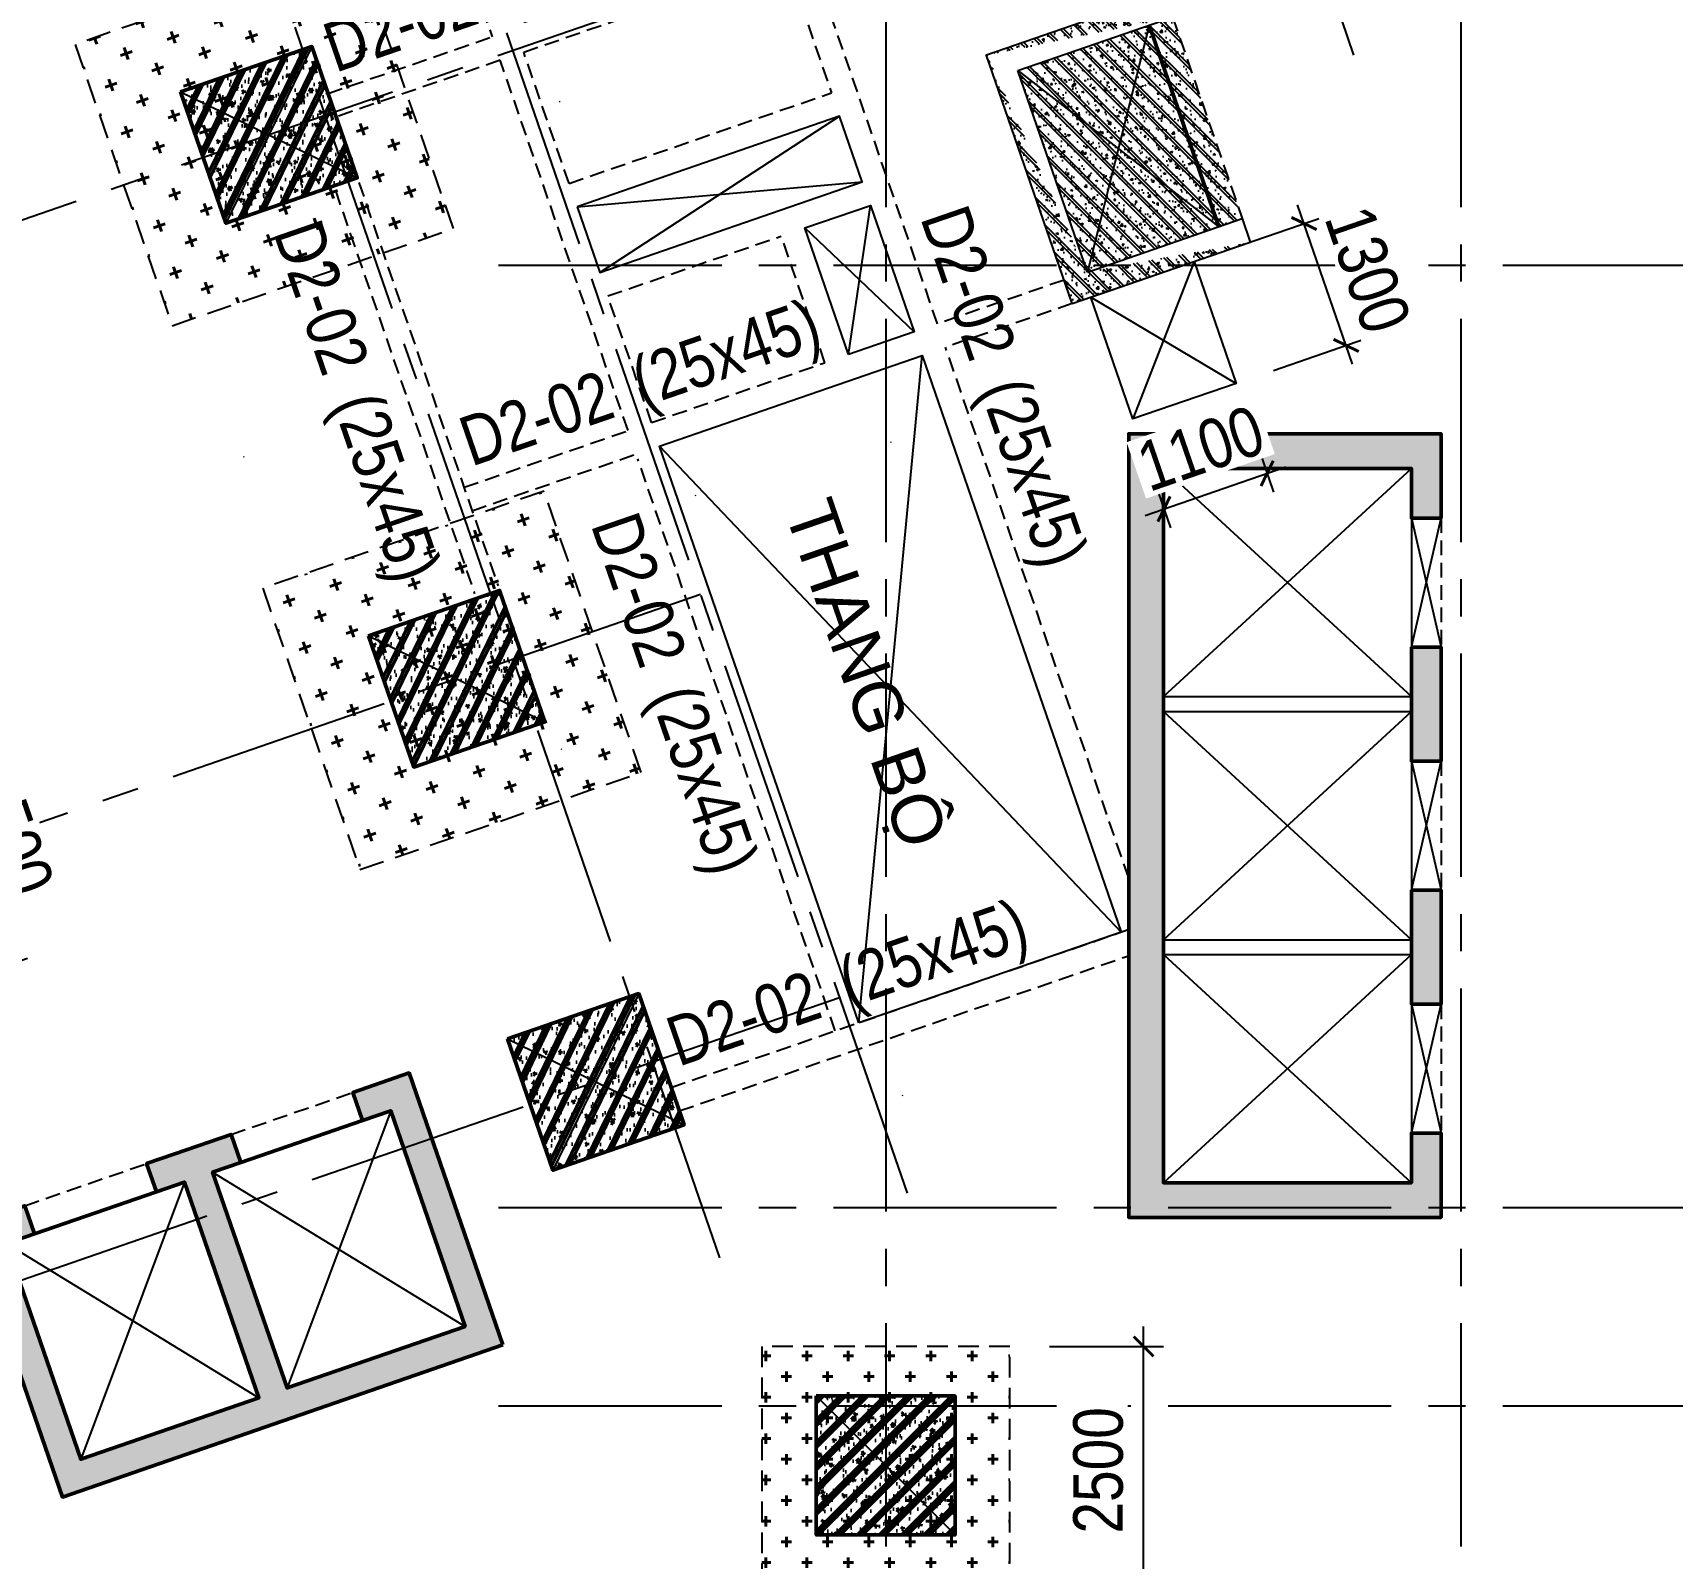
# Model space of a CAD drawing. Header units: millimetres. Extents: x -80883 to 1826631, y -376836 to 309394.
# Drawn here: x 1120319 to 1136849, y -328861 to -313484 of the extents above; entities that cross this region are included whole.
import ezdxf
from ezdxf.enums import TextEntityAlignment as Align

# ---------------------------------------------------------------- set-up
doc = ezdxf.new("R2010")
doc.units = ezdxf.units.MM
doc.header["$LTSCALE"] = 100
doc.header["$PDMODE"] = 32
doc.header["$PDSIZE"] = 2.5
for name, pattern in [('CENTER2', [1.125, 0.75, -0.125, 0.125, -0.125]), ('DASHED', [4.5, 3, -1.5]), ('HIDDEN', [0.375, 0.25, -0.125])]:
    doc.linetypes.add(name, pattern=pattern)
for name, color, linetype, lineweight in [('0-Hatch', 250, 'Continuous', 40), ('ccu12-Tencaukien', 9, 'Continuous', 15), ('KT-Net cot vach', 6, 'Continuous', 50), ('ST_MBDV Cot vach 220805$0$Xref_ST_MBDV Cot vach 30.7.2022$0$KT-Net cot vach', 6, 'Continuous', 50)]:
    doc.layers.add(name, color=color, linetype=linetype, lineweight=lineweight)
for name, color, linetype in [('0-khuat', 3, 'HIDDEN'), ('ccu11-Khuat', 9, 'DASHED'), ('ccu11-Thay', 7, 'Continuous'), ('ccu12-Manh', 8, 'Continuous'), ('ccu12-Text', 31, 'Continuous'), ('ccu12-Truc', 13, 'CENTER2'), ('KC2-DIM', 251, 'Continuous'), ('KT-Hatch', 251, 'Continuous'), ('xref.asix of  podium$0$xref.asix of  podium$0$Xref_ST_MBDV Cot vach 30.7.2022$0$KT-Net cot vach', 6, 'Continuous'), ('Xref_ST_MBDV Cot vach 30.7.2022$0$KT-Net cot vach', 6, 'Continuous')]:
    doc.layers.add(name, color=color, linetype=linetype)
doc.styles.add('Arial', font='arial.ttf', dxfattribs={"width": 0.7})
doc.styles.add('Arial Narrow', font='ARIALN.TTF')
doc.dimstyles.new('ccu12-200', dxfattribs={"dimscale": 200, "dimtxt": 2.5, "dimasz": 1, "dimexe": 1, "dimexo": 2, "dimgap": 1, "dimtad": 1, "dimdec": 0, "dimrnd": 5, "dimdsep": 46, "dimtxsty": 'Arial Narrow', "dimblk": 'ARCHTICK', "dimcen": -1, "dimdle": 1, "dimclrd": 256, "dimclre": 256, "dimclrt": 3, "dimadec": 0, "dimazin": 2, "dimtfac": 0.1, "dimtdec": 0, "dimtmove": 0, "dimatfit": 1, "dimldrblk": 'ARCHTICK', "dimfxl": 1, "dimtvp": 0.8333333333333334, "dimtolj": 1, "dimtzin": 12, "dimarcsym": 0})

# ---------------------------------------------------------------- blocks, each defined once
blk = doc.blocks.new('Grid-ST-flat-3')
at = {"layer": 'ccu12-Truc', "ltscale": 30}
for p, q in [((361622.2284453712, -32650.9097540056), (374729.8888652188, -70616.82275023795)), ((354060.2251921427, -35261.67722702224), (370215.9049475128, -82056.07930523856)), ((352169.7243788355, -35914.36909527634), (368325.4041342058, -82708.77117349271)), ((377787.2916931124, -66547.80383867014), (314639.543147344, -88349.44587364572)), ((369999.3874795342, -69862.92378625314), (369999.3874795342, -104409.5824195731)), ((375799.3874795342, -69862.92378625314), (375799.3874795342, -104409.5824195731)), ((366096.2468389632, -72696.27186137123), (425824.0468604062, -72696.27186137007)), ((368131.1051668772, -76017.52440288517), (316532.349566273, -93831.89823189395)), ((369534.392683656, -80082.1011514843), (317935.6370837545, -97896.47498025041)), ((366096.2468389795, -82196.27186137065), (425824.0468603974, -82196.27186136972)), ((366096.2468389806, -84196.27186137141), (425824.046860399, -84196.27186136867))]:
    blk.add_line(p, q, dxfattribs=at)
blk = doc.blocks.new('LOI-B2-T1-PN')
at = {"layer": 'KT-Hatch'}
h = blk.add_hatch(dxfattribs=at)
h.set_pattern_fill('BTCT', color=256, scale=30)
h.set_pattern_definition([(49.99999999999999, (106559.8543703833, -42147.03074568097), (215.178054780226, -18.82564049477853), [22.5, -247.5]), (355, (106559.8543703833, -42147.03074568097), (-41.6254000839, 225.6576401100035), [18, -198]), (100.4514, (106577.7858743833, -42148.59954768099), (173.5528145142065, 206.8318626182861), [19.122057, -210.3426336]), (46.18420000000001, (106559.8543703833, -42087.03074568097), (320.1723145876933, -49.65570429870542), [33.75, -371.25]), (96.6356, (106586.5353938832, -42091.16873778094), (280.398811664611, 292.2353612701325), [28.6830864, -315.5139]), (351.1842, (106559.8543703833, -42087.03074568097), (280.3985835400882, 292.2355802775974), [27, -297]), (21, (106589.8543703833, -42102.03074568097), (179.0721156355385, -120.7856671996016), [22.5, -247.5]), (326.0000000000001, (106589.8543703833, -42102.03074568097), (72.99459957647451, 217.5450135140559), [18, -198]), (71.4514, (106604.7770402834, -42112.09622748097), (252.066788574447, 96.75914901298572), [19.122057, -210.3426336]), (37.50000000000001, (106559.8543703833, -42147.03074568097), (3.647956595187201, 99.86815614939344), [0, -195.6, 0, -201, 0, -198.75]), (7.499999999999999, (106559.8543703833, -42147.03074568097), (78.92086123264458, 118.3235135647081), [0, -114.6, 0, -191.1, 0, -75.75]), (327.5, (106492.9543703834, -42147.03074568097), (160.1467308517227, -6.766461520313927), [0, -75, 0, -234, 0, -310.5]), (317.5, (106462.9543703834, -42147.03074568097), (174.9558508027159, 30.03149469969532), [0, -97.5, 0, -155.4, 0, -220.5]), (45, (106559.8543703833, -42147.03074568097), (-79.5495128834866, 79.5495128834866), []), (45, (106612.8873788833, -42147.03074568097), (-79.5495128834866, 79.5495128834866), [])])
h.paths.add_polyline_path([(69636.8044904063, -22526.61616688792), (69936.80449040676, -22526.61616688792), (69936.80449040676, -21376.61616688804), (69636.8044904063, -21376.61616688804)], flags=17)
h.paths.add_polyline_path([(69936.80449040583, -18926.61616688804), (69636.80449040537, -18926.61616688804), (69636.80449040537, -20076.61616688792), (69936.80449040583, -20076.61616688792)], flags=17)
h.paths.add_polyline_path([(69636.8044904049, -17626.6161668881), (69936.8044904049, -17626.61616688792), (69936.8044904049, -17126.61616688786), (72436.80449040863, -17126.61616688699), (72436.80449041096, -24326.61616688705), (69936.80449040723, -24326.61616688786), (69936.80449040723, -23826.61616688798), (69636.80449040723, -23826.61616688804), (69636.8044904077, -24676.61616688804), (72786.80449041142, -24676.61616688699), (72786.8044904077, -13976.61616688693), (69636.80449040397, -13976.61616688804), (69636.80449040397, -14901.61616688716), (69936.80449040397, -14901.61616688705), (69936.80449040397, -14326.6161668881), (72436.8044904077, -14326.61616688705), (72436.80449040863, -16776.61616688705), (69936.8044904049, -16776.61616688792), (69936.80449040444, -16201.61616688705), (69636.80449040397, -16201.61616688722)])
h.paths.add_polyline_path([(66336.80449040723, -24326.6161668892), (63836.80449040723, -24326.61616689002), (63836.8044904049, -17126.61616689002), (66336.8044904049, -17126.6161668892), (66336.8044904049, -17626.6161668881), (66636.8044904049, -17626.61616688798), (66636.8044904049, -16776.61616688909), (63486.8044904049, -16776.61616689019), (63486.80449040723, -24676.61616689013), (66636.8044904077, -24676.61616688909), (66636.80449040723, -23826.61616688792), (66336.80449040723, -23826.61616688804)])
h.paths.add_polyline_path([(66336.8044904063, -22526.61616688786), (66636.80449040676, -22526.61616688786), (66636.80449040676, -21376.61616688798), (66336.8044904063, -21376.61616688798)], flags=17)
h.paths.add_polyline_path([(66336.8044904049, -20076.61616688792), (66636.80449040583, -20076.61616688792), (66636.80449040583, -18926.61616688792), (66336.8044904049, -18926.61616688792)], flags=17)
at = {"ltscale": 0.5}
for points in [[(63836.80449040537, -19426.61616689002), (66336.8044904049, -19426.61616688914)], [(63836.8044904049, -19576.61616688996), (66336.8044904042, -19576.61616688914)], [(63836.8044904063, -21876.61616688996), (66336.8044904056, -21876.61616688914)], [(63836.80449040583, -22026.61616688996), (66336.8044904049, -22026.61616688914)]]:
    blk.add_lwpolyline(points, dxfattribs=at)
at = {"layer": 'ccu11-Khuat', "color": 6, "ltscale": 0.5}
for points in [[(66636.8044904049, -17626.61616688798), (66636.8044904049, -18926.61616688792)], [(66636.8044904049, -20076.6161668878), (66636.8044904049, -21376.61616688775)], [(66636.8044904063, -22526.61616688775), (66636.8044904063, -23826.61616688769)]]:
    blk.add_lwpolyline(points, dxfattribs=at)
at = {"layer": 'ccu11-Thay', "color": 6, "ltscale": 0.5}
for points in [[(66336.8044904049, -17626.6161668881), (66336.8044904049, -18926.61616688792)], [(66336.8044904049, -20076.61616688792), (66336.8044904049, -21376.61616688775)], [(66336.8044904063, -22526.61616688786), (66336.8044904063, -23826.61616688769)]]:
    blk.add_lwpolyline(points, dxfattribs=at)
at = {"layer": 'KC2-DIM', "color": 252, "ltscale": 0.5}
for points in [[(63836.80449040118, -17126.61616689007), (66336.80449040537, -19426.61616688926)], [(63836.8044904063, -19426.61616689007), (66336.8044904049, -17126.6161668892)], [(63836.80449040118, -19576.61616689002), (66336.80449040537, -21876.6161668892)], [(63836.8044904063, -21876.61616689002), (66336.8044904049, -19576.61616688914)], [(63836.80449040118, -22026.61616689002), (66336.80449040537, -24326.6161668892)], [(63836.8044904063, -24326.61616689002), (66336.8044904049, -22026.61616688914)]]:
    blk.add_lwpolyline(points, dxfattribs=at)
at = {"layer": 'KC2-DIM', "ltscale": 0.5}
for points in [[(66336.8044904049, -17626.6161668881), (66636.8044904049, -18926.61616688792)], [(66336.8044904049, -18926.61616688792), (66636.8044904049, -17626.61616688798)], [(66336.8044904049, -20076.61616688792), (66636.8044904049, -21376.61616688775)], [(66336.8044904049, -21376.61616688775), (66636.8044904049, -20076.6161668878)], [(66336.8044904063, -22526.61616688786), (66636.8044904063, -23826.61616688769)], [(66336.8044904063, -23826.61616688769), (66636.8044904063, -22526.61616688775)]]:
    blk.add_lwpolyline(points, dxfattribs=at)
at = {"layer": 'ST_MBDV Cot vach 220805$0$Xref_ST_MBDV Cot vach 30.7.2022$0$KT-Net cot vach'}
blk.add_lwpolyline([(66636.8044904049, -17626.61616688798), (66636.8044904049, -16776.61616688909), (63486.8044904049, -16776.61616689019), (63486.80449040723, -24676.61616689013), (66636.8044904077, -24676.61616688909), (66636.80449040723, -23826.61616688792), (66336.80449040723, -23826.61616688804), (66336.80449040723, -24326.6161668892), (63836.80449040723, -24326.61616689002), (63836.8044904049, -17126.61616689002), (66336.8044904049, -17126.6161668892), (66336.8044904049, -17626.6161668881)], close=True, dxfattribs=at)
at = {"layer": 'ST_MBDV Cot vach 220805$0$Xref_ST_MBDV Cot vach 30.7.2022$0$KT-Net cot vach', "color": 6}
for points in [[(66336.8044904049, -18926.61616688792), (66636.80449040583, -18926.61616688792), (66636.80449040583, -20076.61616688792), (66336.8044904049, -20076.61616688792)], [(66336.8044904063, -21376.61616688798), (66636.80449040676, -21376.61616688798), (66636.80449040676, -22526.61616688786), (66336.8044904063, -22526.61616688786)]]:
    blk.add_lwpolyline(points, close=True, dxfattribs=at)
blk = doc.blocks.new('LOI-KD-PN')
at = {"layer": 'KT-Hatch'}
h = blk.add_hatch(dxfattribs=at)
h.set_pattern_fill('BTCT', color=256, scale=40, angle=-70.9528620460035)
h.set_pattern_definition([(339.0471379539965, (-24757.93628041632, -32875.87870174611), (69.90338528047701, -279.3877533547662), [29.99999999999986, -329.9999999999978]), (284.0471379539965, (-24757.93628041632, -32875.87870174611), (266.2915946709811, 150.6518396180941), [23.99999999999998, -263.9999999999996]), (29.49853795399646, (-24752.11099682283, -32899.16101321549), (336.1948768307957, -128.7361747717526), [25.49607599999999, -280.4568447999998]), (335.2313379539966, (-24682.31624788418, -32849.771027015), (76.73314454503657, -425.1305970221304), [45, -495]), (25.6827379539964, (-24675.92184145399, -32885.19858062902), (490.3234749361438, -226.2363583837528), [38.24411519999997, -420.6851999999998]), (280.2313379539964, (-24682.31624788418, -32849.771027015), (490.3236516953235, -226.2359755744279), [35.99999999999994, -395.9999999999995]), (310.0471379539965, (-24688.16741865175, -32894.10796196375), (-74.31099224333833, -278.2478686892407), [30, -330]), (255.0471379539965, (-24688.16741865175, -32894.10796196375), (305.9413376994765, 2.662340959559032), [24, -264]), (0.4985379539964835, (-24694.36001613969, -32917.29528043285), (231.6301287124563, -275.5857060422185), [25.496076, -280.4568447999999]), (326.5471379539965, (-24757.93628041632, -32875.87870174611), (127.4545480190627, 38.85777900570818), [0, -260.7999999999999, 0, -267.9999999999999, 0, -264.9999999999999]), (296.5471379539965, (-24757.93628041632, -32875.87870174611), (183.4678019936752, -47.98077147784922), [0, -152.8, 0, -254.8, 0, -101]), (256.5471379539965, (-24787.04633774143, -32791.56236547302), (61.15631196729443, -204.7826262224386), [0, -99.9999999999995, 0, -311.999999999998, 0, -413.999999999998]), (246.5471379539965, (-24800.1001751069, -32753.752349207), (113.9778841873155, -207.4352439007965), [0, -129.9999999999991, 0, -207.1999999999991, 0, -293.9999999999981]), (334.0471379539965, (-24757.93628041632, -32875.87870174611), (65.64473241281162, 134.8731593255321), []), (334.0471379539965, (-24734.86013815063, -32942.71799888002), (65.64473241281162, 134.8731593255321), [])])
h.paths.add_polyline_path([(-6308.869921613485, -9184.98418606416), (-7255.273130617104, -6443.758006780699), (-7822.423374606762, -6639.565567264159), (-7724.5195943648, -6923.140689258988), (-7440.944472370204, -6825.236909017258), (-6690.348823850043, -8999.312844310945), (-8486.324596484192, -9619.370119175175), (-9236.920245003887, -7445.294183881546), (-8953.34512300929, -7347.390403639816), (-9051.248903250787, -7063.815281644987), (-9618.399147240445, -7259.622842128447), (-9901.974269235507, -7357.526622370176), (-9804.070488993544, -7641.101744364947), (-9520.495366998948, -7543.197964123276), (-8769.899718478788, -9717.273899416905), (-10565.87549111294, -10337.33117428113), (-11316.47113963263, -8163.255238987505), (-11032.89601763804, -8065.351458745776), (-11130.79979787953, -7781.776336750947), (-11697.95004186919, -7977.583897234348), (-10751.54683286604, -10718.81007651769)])
at = {"layer": 'xref.asix of  podium$0$xref.asix of  podium$0$Xref_ST_MBDV Cot vach 30.7.2022$0$KT-Net cot vach'}
h = blk.add_hatch(dxfattribs=at)
h.set_pattern_fill('1BETONG2-BOP', color=250, scale=30, angle=1.959221683781526e-11, style=0, pattern_type=2)
h.set_pattern_definition([(50.0000000000196, (116462.5052077193, -202415.597105924), (215.1780547802325, -18.82564049470495), [22.5, -247.5]), (355.0000000000196, (116462.5052077193, -202415.597105924), (-41.62540008397717, 225.6576401099893), [18, -198]), (100.4514000000195, (116480.4367117193, -202417.1659079241), (173.5528145141357, 206.8318626183454), [19.122057, -210.3426336]), (46.18420000001959, (116462.5052077193, -202355.597105924), (320.1723145877103, -49.65570429859594), [33.75, -371.25]), (96.63560000001934, (116489.1862312183, -202359.7350980241), (280.3988116645111, 292.2353612702284), [28.68308639999998, -315.5138999999996]), (351.1842000000196, (116462.5052077193, -202355.597105924), (280.3985835399882, 292.2355802776933), [27, -297]), (21.00000000001959, (116492.5052077193, -202370.597105924), (179.0721156355798, -120.7856671995404), [22.5, -247.5]), (226.0000000000196, (116492.5052077193, -202370.597105924), (201.5646367418432, -109.6619427481084), [18, -198]), (71.4514000000196, (116507.427877618, -202380.6625877242), (252.0667885744139, 96.7591490130719), [19.122057, -210.3426336]), (67.5000000000196, (116462.5052077193, -202415.597105924), (-46.77485499139181, 88.31233855206342), [0, -195.6, 0, -201, 0, -198.75]), (4.500000000019592, (116462.5052077193, -202415.597105924), (85.00527716358108, 114.0309565615529), [0, -114.5999999999988, 0, -191.0999999999975, 0, -75.74999999999876]), (327.5000000000196, (116395.6052077189, -202415.5971059243), (160.146730851725, -6.766461520259165), [0, -74.99999999999876, 0, -233.9999999999975, 0, -310.4999999999951]), (317.5000000000196, (116365.6052077189, -202415.5971059243), (174.9558508027056, 30.03149469975515), [0, -97.5, 0, -155.4, 0, -220.5]), (315.0000000000196, (116462.5052077193, -202415.597105924), (90.15611460125399, 90.15611460131564), []), (315.0000000000196, (116462.5052077193, -202378.847105924), (90.15611460125399, 90.15611460131564), [])])
edge = h.paths.add_edge_path()
edge.add_line((360.6418855860829, 4437.403951028595), (-1435.29047197476, 3817.361773282057))
edge.add_line((442.2284024748951, 4201.091252757935), (-1117.40916496329, 3662.62930102367))
edge.add_line((-570.4991636015475, 1312.476543052355), (-1436.987392965704, 3822.231577460188))
edge.add_line((-415.7769247964025, 1630.374288916821), (-1117.409164961427, 3662.62930102367))
edge.add_line((-570.4991636015475, 1312.476543052355), (1225.447126176208, 1932.523638988845))
edge.add_line((-415.7769247964025, 1630.374288916821), (1143.860642641783, 2168.836240651086))
edge.add_line((1143.860642641783, 2168.836240651086), (1225.447126176208, 1932.523638988845))
edge.add_line((442.2284024748951, 4201.091252757935), (360.6418855860829, 4437.403951028595))
at = {"layer": 'Xref_ST_MBDV Cot vach 30.7.2022$0$KT-Net cot vach'}
h = blk.add_hatch(dxfattribs=at)
h.set_pattern_fill('1BETONG2-BOP', color=250, scale=30, angle=1.959221683781526e-11, style=0, pattern_type=2)
h.set_pattern_definition([(50.0000000000196, (116462.5052077183, -202415.5971059242), (215.1780547802325, -18.82564049470495), [22.5, -247.5]), (355.0000000000196, (116462.5052077183, -202415.5971059242), (-41.62540008397717, 225.6576401099893), [18, -198]), (100.4514000000195, (116480.4367117183, -202417.1659079242), (173.5528145141357, 206.8318626183454), [19.122057, -210.3426336]), (46.18420000001959, (116462.5052077183, -202355.5971059242), (320.1723145877103, -49.65570429859594), [33.75, -371.25]), (96.63560000001934, (116489.1862312183, -202359.7350980241), (280.3988116645111, 292.2353612702284), [28.68308639999998, -315.5138999999996]), (351.1842000000196, (116462.5052077183, -202355.5971059242), (280.3985835399882, 292.2355802776933), [27, -297]), (21.00000000001959, (116492.5052077183, -202370.5971059242), (179.0721156355798, -120.7856671995404), [22.5, -247.5]), (226.0000000000196, (116492.5052077183, -202370.5971059242), (201.5646367418432, -109.6619427481084), [18, -198]), (71.4514000000196, (116507.4278776185, -202380.6625877242), (252.0667885744139, 96.7591490130719), [19.122057, -210.3426336]), (67.5000000000196, (116462.5052077183, -202415.5971059242), (-46.77485499139181, 88.31233855206342), [0, -195.6, 0, -201, 0, -198.75]), (4.500000000019592, (116462.5052077183, -202415.5971059242), (85.00527716358108, 114.0309565615529), [0, -114.5999999999991, 0, -191.0999999999983, 0, -75.74999999999913]), (327.5000000000196, (116395.6052077184, -202415.5971059242), (160.146730851725, -6.766461520259165), [0, -74.99999999999913, 0, -233.9999999999983, 0, -310.4999999999965]), (317.5000000000196, (116365.6052077184, -202415.5971059242), (174.9558508027056, 30.03149469975515), [0, -97.5, 0, -155.4, 0, -220.5]), (315.0000000000196, (116462.5052077183, -202415.5971059242), (90.15611460125399, 90.15611460131564), []), (315.0000000000196, (116462.5052077183, -202378.8471059242), (90.15611460125399, 90.15611460131564), [])])
edge = h.paths.add_edge_path()
edge.add_line((360.6418855867814, 4437.403951028653), (-1435.290471974877, 3817.361773282173))
edge.add_line((442.2284024755936, 4201.091252757935), (-1117.409164962359, 3662.62930102367))
edge.add_line((-570.499163600849, 1312.476543052355), (-1436.987392965821, 3822.23157746013))
edge.add_line((-415.7769247966353, 1630.374288916821), (-1117.409164962359, 3662.62930102367))
edge.add_line((-570.499163600849, 1312.476543052355), (1225.447126176325, 1932.523638988787))
edge.add_line((-415.7769247966353, 1630.374288916821), (1143.860642641317, 2168.836240651028))
edge.add_line((1143.860642641084, 2168.836240651028), (1225.447126175975, 1932.523638988787))
edge.add_line((442.2284024755936, 4201.091252757935), (360.6418855868978, 4437.403951028653))
at = {"layer": 'ccu11-Khuat', "color": 6, "ltscale": 0.5}
for points, elevation in [([(442.2284024746623, 4201.091252757935), (1143.864305755822, 2168.837505334464)], 5.849214727798868e-05), ([(-9051.25256760791, -7063.816542801389), (-7822.427037743386, -6639.566831955221)], -1.492553393741515e-05), ([(-11130.80346101616, -7781.777601442009), (-9901.974269235507, -7357.52662237006)], -2.081220072082427e-08)]:
    blk.add_lwpolyline(points, dxfattribs=dict(at, elevation=elevation))
at = {"layer": 'KC2-DIM', "color": 252, "ltscale": 0.5}
for points, elevation in [([(205.9159478715155, 4119.504343272652), (-415.7769247964025, 1630.374288916879)], 5.849214727798868e-05), ([(-1117.409164962592, 3662.62930102367), (907.5518511524424, 2087.250595849182)], 6.255962972533113e-05), ([(-7440.944472370204, -6825.236909017258), (-8486.324596484192, -9619.370119175117)], -2.081220072082427e-08), ([(-9520.495366998948, -7543.197964123276), (-10565.87549111294, -10337.33117428113)], -2.081220072082427e-08), ([(-9236.920245003887, -7445.294183881488), (-6690.348823850043, -8999.312844310887)], -2.081220072082427e-08), ([(-11316.47113963263, -8163.255238987505), (-8769.899718478788, -9717.273899416905)], -2.081220072082427e-08)]:
    blk.add_lwpolyline(points, dxfattribs=dict(at, elevation=elevation))
at = {"layer": 'ST_MBDV Cot vach 220805$0$Xref_ST_MBDV Cot vach 30.7.2022$0$KT-Net cot vach', "color": 6}
for points, elevation in [([(205.9159478715155, 4119.504343272652), (907.5518511524424, 2087.250595849182)], 5.849214727798868e-05), ([(-8953.348786145682, -7347.39166833082), (-7724.5195943648, -6923.140689258988)], -2.081220072082427e-08), ([(-11032.89968077466, -8065.352723436838), (-9804.070488993544, -7641.101744364889)], -2.081220072082427e-08)]:
    blk.add_lwpolyline(points, dxfattribs=dict(at, elevation=elevation))
at = {"layer": 'ST_MBDV Cot vach 220805$0$Xref_ST_MBDV Cot vach 30.7.2022$0$KT-Net cot vach', "elevation": -2.081220072082427e-08}
blk.add_lwpolyline([(-6308.869921613485, -9184.98418606416), (-7255.273130617104, -6443.758006780699), (-7822.423374606762, -6639.565567264159), (-7724.5195943648, -6923.140689258988), (-7440.944472370204, -6825.236909017258), (-6690.348823850043, -8999.312844310945), (-8486.324596484192, -9619.370119175175), (-9236.920245003887, -7445.294183881546), (-8953.34512300929, -7347.390403639816), (-9051.248903250787, -7063.815281644987), (-9618.399147240445, -7259.622842128447), (-9901.974269235507, -7357.526622370176), (-9804.070488993544, -7641.101744364947), (-9520.495366998948, -7543.197964123276), (-8769.899718478788, -9717.273899416905), (-10565.87549111294, -10337.33117428113), (-11316.47113963263, -8163.255238987505), (-11032.89601763804, -8065.351458745776), (-11130.79979787953, -7781.776336750947), (-11697.95004186919, -7977.583897234348), (-10751.54683286604, -10718.81007651769)], close=True, dxfattribs=at)
at = {"layer": 'xref.asix of  podium$0$xref.asix of  podium$0$Xref_ST_MBDV Cot vach 30.7.2022$0$KT-Net cot vach'}
for p, q in [((360.6418855860829, 4437.403951028595, 6.058219431352707e-05), (-1435.29047197476, 3817.361773282173, 6.526592641280249e-05)), ((-1117.40916496329, 3662.62930102367, 6.255962972533113e-05), (442.2284024748951, 4201.091252757935, 5.849214727801644e-05)), ((-570.4991636015475, 1312.476543052355, 4.311176667534666e-05), (-1436.987392965704, 3822.231577460188, 6.530907603666258e-05)), ((-415.7769247964025, 1630.374288916821, 4.45855276371282e-05), (-1117.40916496329, 3662.62930102367, 6.255962972533113e-05)), ((-415.7769247964025, 1630.374288916821, 4.45855276371282e-05), (1143.860642641783, 2168.836240651086, 4.05180451898135e-05)), ((1143.860642641783, 2168.836240651086, 4.05180451898135e-05), (1225.447126176208, 1932.523638988845, 3.842799900875826e-05)), ((-570.4991636015475, 1312.476543052355, 4.311176667534666e-05), (1225.447126176208, 1932.523638988845, 3.842799900874438e-05))]:
    blk.add_line(p, q, dxfattribs=at)
at = {"layer": 'Xref_ST_MBDV Cot vach 30.7.2022$0$KT-Net cot vach'}
for p, q in [((360.6418855867814, 4437.403951028653, 6.058219431354095e-05), (-1435.29047197476, 3817.361773282173, 6.526592641280249e-05)), ((-1117.409164962592, 3662.62930102367, 6.255962972533113e-05), (442.2284024755936, 4201.091252757935, 5.849214727801644e-05)), ((-570.499163600849, 1312.476543052355, 4.311176667536054e-05), (-1436.987392965937, 3822.23157746013, 6.530907603667646e-05)), ((-415.7769247966353, 1630.374288916821, 4.458552763714208e-05), (-1117.409164962592, 3662.62930102367, 6.255962972533113e-05)), ((-415.7769247966353, 1630.374288916821, 4.458552763714208e-05), (1143.860642641084, 2168.836240651028, 4.051804518982738e-05)), ((1143.860642641084, 2168.836240651028, 4.051804518982738e-05), (1225.447126175975, 1932.523638988787, 3.842799900875826e-05)), ((1143.864306997275, 2168.837501737988, 1.083725169377658e-05), (1225.450790532166, 1932.524900075747, 8.747205512721345e-06)), ((-570.499163600849, 1312.476543052355, 4.311176667536054e-05), (1225.447126175975, 1932.523638988787, 3.842799900875826e-05))]:
    blk.add_line(p, q, dxfattribs=at)
blk = doc.blocks.new('*U151')
h = blk.add_hatch()
h.set_pattern_fill('VATLIEU04', color=250, scale=40, style=0, pattern_type=2)
h.set_pattern_definition([(49.99999999999999, (550, -550), (286.9040730403014, -25.10085399303804), [30, -330]), (355, (550, -550), (-55.50053344520001, 300.8768534800047), [24, -264]), (100.4514, (573.908672, -552.091736), (231.4037526856086, 275.7758168243814), [25.496076, -280.4568448]), (46.18420000000001, (550, -470), (426.8964194502578, -66.20760573160723), [45, -495]), (96.6356, (585.574698, -475.5173228), (373.8650822194813, 389.6471483601767), [38.2441152, -420.6852]), (351.1842, (550, -470), (373.8647780534509, 389.6474403701299), [36, -396]), (21, (590, -490), (238.7628208473847, -161.0475562661355), [30, -330]), (326.0000000000001, (590, -490), (97.32613276863269, 290.0600180187412), [24, -264]), (71.4514, (609.8968932, -503.4206424), (336.089051432596, 129.012198683981), [25.496076, -280.4568448]), (37.50000000000001, (550, -550), (4.863942126916267, 133.1575415325246), [0, -260.8, 0, -268, 0, -265]), (7.499999999999999, (550, -550), (105.2278149768594, 157.7646847529441), [0, -152.8, 0, -254.8, 0, -101]), (327.5, (460.8, -550), (213.5289744689636, -9.021948693751902), [0, -100, 0, -312, 0, -414]), (317.5, (420.8, -550), (233.2744677369545, 40.04199293292709), [0, -130, 0, -207.2, 0, -294]), (45, (550, -550), (-120.2081528017131, 120.2081528017131), []), (45, (550, -501), (-120.2081528017131, 120.2081528017131), [])])
h.paths.add_polyline_path([(-475, 475), (1025, 475), (1025, -1025), (-475, -1025)])
at = {"color": 6, "ltscale": 0.25}
blk.add_lwpolyline([(-475, 475), (1025, 475), (1025, -1025), (-475, -1025)], close=True, dxfattribs=at)
at = {"layer": 'Defpoints', "linetype": 'ByBlock', "ltscale": 30}
for p, q in [((1025, 475), (-475, -1025)), ((-475, 475), (1025, -1025))]:
    blk.add_line(p, q, dxfattribs=at)
blk = doc.blocks.new('MBDVCOTVACH-T2-T6-PN')
at = {"layer": 'KT-Net cot vach', "xscale": 0.9333333333333333, "yscale": 0.9333333333333333, "zscale": 0.9333333333333333, "rotation": 19.04713795399666}
for p in [(54491.68851601868, -13605.0635552578), (56384.49502914399, -19087.51638321928), (57787.78245082614, -23152.09266241599)]:
    blk.add_blockref('*U151', p, dxfattribs=at)
at = {"layer": 'KT-Net cot vach', "xscale": 0.9333333333333333, "yscale": 0.9333333333333333, "zscale": 0.9333333333333333}
blk.add_blockref('*U151', (60780.13856793079, -26919.94949445577), dxfattribs=at)
blk = doc.blocks.new('*U693')
at = {"layer": 'ccu12-Tencaukien', "color": 8, "ltscale": 10000}
blk.add_line((360.6565736538532, -155.3215232637356), (354.4065714950475, -155.3215232637356), dxfattribs=at)
at = {"layer": 'ccu12-Text', "color": 2, "style": 'Arial Narrow', "width": 0.8}
blk.add_attdef('SH', text='', height=300, dxfattribs=at).set_placement((275.6048113084853, 5.864471777974813), align=Align.BOTTOM_RIGHT)
at = {"layer": 'ccu12-Text', "color": 31, "style": 'Arial Narrow', "width": 0.8}
for tag, p in [('(', (507.5315725744504, -75.41116959831947)), ('KT', (632.605666770517, -75.41116959831947)), (')', (962.8971199221714, -75.41116959831947))]:
    blk.add_attdef(tag, text='', height=250, dxfattribs=at).set_placement(p, align=Align.BOTTOM_LEFT)
blk = doc.blocks.new('MBKC-T2-PN')
at = {"layer": 'ccu11-Khuat', "ltscale": 0.5}
for p, q in [((53593.07500439906, -2708.401256972284, -2.677769264985028e-08), (57068.67228350672, -12775.35597488185, -2.677769264985028e-08)), ((60033.25942757493, -12016.27559235127, -2.677769264985028e-08), (60490.14381008549, -13339.62637807318, -2.677769264985028e-08)), ((61558.627097741, -15668.39530091808, -2.677769264985028e-08), (60269.57203093776, -11934.68910823297, -2.677769264985028e-08)), ((55414.48408806371, -13346.46135400923, -2.677769264985028e-08), (57068.67228350672, -12775.35597488185, -2.677769264985028e-08)), ((58439.30074978946, -16745.3368856507, -2.677769264985028e-08), (57150.25240883045, -13011.6501601864, -2.677769264985028e-08)), ((57843.44267022377, -14253.39499005949, -2.677769264985028e-08), (57386.55828894489, -12930.04420790478, -2.677769264985028e-08)), ((55488.1868349826, -14325.99790990347, -2.677769264985028e-08), (56891.47435171483, -18390.5746585186, -2.677769264985028e-08)), ((55724.49943664484, -14244.41142636869, -2.677769264985028e-08), (57127.78695337707, -18308.98817498382, -2.677769264985028e-08)), ((62834.71884077182, -15227.827014465, -2.677769264985028e-08), (61558.62709774124, -15668.39530091808, -2.677769264985028e-08)), ((58675.61335175764, -16663.75040201063, -2.677769264985028e-08), (58235.05779252248, -15387.69548189809, -2.677769264985028e-08)), ((62916.30532691325, -15464.13962367509, -2.677769264985028e-08), (61640.21358333342, -15904.70791031764, -2.677769264985028e-08)), ((63486.80449040607, -21253.29858161561, -2.677769264985028e-08), (61640.21358333365, -15904.70791031758, -2.677769264985028e-08)), ((56785.1123454771, -17316.44233691494, -2.677769264985028e-08), (58439.30074978946, -16745.33688565076, -2.677769264985028e-08)), ((56866.69882900827, -17552.75493857864, -2.677769264985028e-08), (58520.88723326987, -16981.64948733203, -2.677769264985028e-08)), ((60527.86993656424, -22794.99257512763, -2.677769264985028e-08), (58537.21581631619, -17028.9446985359, -2.677769264985028e-08)), ((58873.73814879521, -23366.0784705304, -2.677769264985028e-08), (63486.80449040607, -21773.42597347358, -2.677769264985028e-08)), ((58955.32463232987, -23602.39107219275, -2.677769264985028e-08), (63486.8044904063, -22037.90615546209, -2.677769264985028e-08))]:
    blk.add_line(p, q, dxfattribs=at)
at = {"layer": 'ccu11-Khuat', "ltscale": 0.5, "elevation": -2.677769264985028e-08}
blk.add_lwpolyline([(57386.55828894489, -12930.04420790478), (65794.96816600184, -10027.05643183063, 0.260495241581582), (69736.50495830015, -12426.6161779894), (99368.00793614518, -12426.6161779894, -0.2609853684017961), (101894.5837610736, -14307.26193159987), (105248.9736585456, -29866.61846812873, -0.450430548376512), (100589.6931814908, -35326.6158653514), (55455.61416863091, -35326.6158653514, -0.3270381078692864), (50922.90468503162, -31997.94642836676), (46413.0024276413, -18965.37748569861, 0.4276044270060953), (30445.87231722521, -12504.80555859185), (12824.43251889106, -18584.35473983688, -0.1315578741241553), (10225.70651983377, -18473.84767023224), (9061.065310114762, -18020.38528109412, -0.1846755877232493), (7455.469289202709, -16623.04162249499), (2976.957835427951, -9107.263866643538, -0.02202630655640508), (-406.9169527585618, -3413.254662496154, -0.399242345885018), (1800.966408062493, 257.1217708188342), (31224.41949791997, 10401.15608117677, -0.1203839840985261), (42572.85465626395, 11719.39024886949), (58379.85115727969, 7611.132730447047, -0.2258253160871416), (60186.44089432061, 5977.409135053749), (62085.54238365032, 488.0873970090761), (51857.30011690897, -3043.19410645077)], format="xyb", dxfattribs=at)
for points in [[(57150.25240883045, -13011.6501601864), (55496.07320250059, -13582.77304734115)], [(57843.44268598221, -14253.39498461888), (60490.14381040726, -13339.62637796218)], [(58235.05779252248, -15387.69548189809), (59983.77106026118, -14783.95549841161)], [(58675.61335175764, -16663.75040201063), (60424.3266194961, -16060.01041852398), (59983.77106026118, -14783.95549841161)]]:
    blk.add_lwpolyline(points, dxfattribs=at)
at = {"layer": 'ccu11-Thay', "elevation": -2.677769264985028e-08}
blk.add_lwpolyline([(57925.02915375819, -14489.70759172185), (58153.47130898805, -15151.38288023573), (60800.17244760622, -14237.61426464701), (60571.73029362038, -13575.9389797356), (57925.02916919533, -14489.70758639229)], dxfattribs=at)
for points in [[(60660.63922115858, -15978.42393498926), (60220.08366192365, -14702.36901487689), (60881.75893114088, -14473.92686630937), (61322.31449037581, -15749.98178642191)], [(60764.23894999898, -22713.38661975134), (58757.19985070452, -16900.06299943721), (61403.90097388555, -15986.29438917787), (63410.94008861785, -21799.61800416256)]]:
    blk.add_lwpolyline(points, close=True, dxfattribs=at)
at = {"layer": 'ccu12-Manh', "ltscale": 0.5, "elevation": -2.677769264985028e-08}
for points in [[(60764.2389496339, -22713.38661869394), (61403.90097388532, -15986.29438917781)], [(58757.19985070452, -16900.06299943721), (63410.94008861785, -21799.61800416256)]]:
    blk.add_lwpolyline(points, dxfattribs=at)
at = {"layer": 'KC2-DIM', "color": 252, "ltscale": 0.5}
for p, q in [((58153.47130898805, -15151.38288023573, -2.677769264985028e-08), (60571.73029362038, -13575.9389797356, -2.677769264985028e-08)), ((57925.02915375819, -14489.7075917219, -2.677769264985028e-08), (60800.17244760622, -14237.61426464701, -2.677769264985028e-08)), ((60660.63922115858, -15978.42393498926, -2.677769264985028e-08), (60881.75893114088, -14473.92686630937, -2.677769264985028e-08)), ((60220.08366192365, -14702.36901487689, -2.677769264985028e-08), (61322.31449037581, -15749.98178642191, -2.677769264985028e-08))]:
    blk.add_line(p, q, dxfattribs=at)
blk = doc.blocks.new('_ARCHTICK')
at = {"color": 0, "linetype": 'ByBlock', "const_width": 0.15}
blk.add_lwpolyline([(-0.5, -0.5), (0.5, 0.5)], dxfattribs=at)
blk = doc.blocks.new('*D1067')
at = {"layer": 'Defpoints', "color": 0, "ltscale": 0.5, "transparency": 16777216}
for p in [(65254.47345024568, -14656.89150248159), (64145.08378376043, -15039.90615030378, -1.851857928674104e-05), (64569.33344302652, -16268.73170743545, -2.037107599055724e-05)]:
    blk.add_point(p, dxfattribs=at)
at = {"layer": 'KC2-DIM', "lineweight": -2, "ltscale": 0.5, "transparency": 16777216}
for p, q in [((65743.99228741149, -16074.76714402555), (65189.20427234597, -14467.8414180693)), ((64523.18395258502, -14909.36779450435), (65443.52353465798, -14591.62232458188)), ((64947.43361185111, -16138.19335163602), (65867.77319392408, -15820.44788171355))]:
    blk.add_line(p, q, dxfattribs=at)
at = {"layer": 'KC2-DIM', "lineweight": -2, "ltscale": 0.5, "transparency": 16777216, "xscale": 200, "yscale": 200, "zscale": 200}
for p, rotation in [((65254.47345024568, -14656.89150248159), 109.0471352481389), ((65678.72310951177, -15885.71705961326), 289.0471352481389)]:
    blk.add_blockref('_ARCHTICK', p, dxfattribs=dict(at, rotation=rotation))
at = {"layer": 'KC2-DIM', "color": 3, "ltscale": 0.5, "transparency": 16777216, "insert": (65896.95803035957, -15122.72340523173), "char_height": 500, "attachment_point": 5, "rotation": 289.04713524813894, "style": 'Arial Narrow', "bg_fill": 3, "box_fill_scale": 1.1, "bg_fill_color": 256, "bg_fill_true_color": 13158600, "bg_fill_transparency": 0}
blk.add_mtext('\\A1;1300', dxfattribs=at)
blk = doc.blocks.new('*D1062')
at = {"layer": 'Defpoints', "color": 0, "ltscale": 0.5, "transparency": 16777216}
blk.add_point((64569.33345323731, -16268.73173701047, -2.037107599055724e-05), dxfattribs=at)
at = {"layer": 'KC2-DIM', "lineweight": -2, "ltscale": 0.5, "transparency": 16777216}
for p, q in [((64699.87182035398, -16646.8319019278), (64947.81092352105, -17364.97950762858)), ((63660.09641896708, -17005.81239349887), (63908.03552213415, -17723.95999919965)), ((63653.71625611716, -17600.17910029932), (65071.59182242139, -17110.66024161157))]:
    blk.add_line(p, q, dxfattribs=at)
at = {"layer": 'KC2-DIM', "lineweight": -2, "ltscale": 0.5, "transparency": 16777216, "xscale": 200, "yscale": 200, "zscale": 200}
for p, rotation in [((64882.54173996272, -17175.92942516991), 19.04713696310858), ((63842.76633857582, -17534.90991674098), 199.0471369631086)]:
    blk.add_blockref('_ARCHTICK', p, dxfattribs=dict(at, rotation=rotation))
at = {"layer": 'KC2-DIM', "color": 3, "ltscale": 0.5, "transparency": 16777216, "insert": (64214.07315057209, -16925.0599249219), "char_height": 500, "attachment_point": 5, "rotation": 19.04713696310858, "style": 'Arial Narrow', "bg_fill": 3, "box_fill_scale": 1.1, "bg_fill_color": 256, "bg_fill_true_color": 13158600, "bg_fill_transparency": 0}
blk.add_mtext('\\A1;1100', dxfattribs=at)
at = {"layer": 'Defpoints', "color": 0, "ltscale": 0.5, "transparency": 16777216}
for p in [(63529.55805185041, -16627.71222858154, -1.851857928674104e-05), (64882.54173996272, -17175.92942516991)]:
    blk.add_point(p, dxfattribs=at)
blk = doc.blocks.new('MC3000X3000')
at = {"layer": '0-Hatch', "ltscale": 2}
h = blk.add_hatch(dxfattribs=at)
h.set_pattern_fill('CROSS', color=256, scale=1000, style=0)
h.set_pattern_definition([(360, (0, -4.656612873077393e-10), (250, 250), [125, -375]), (90, (62.5, -62.50000000046566), (-250, 250), [125, -375])])
h.paths.add_polyline_path([(7876789.000000002, 1547059), (7876789.000000002, 1550059), (7873789.000000002, 1550059), (7873789.000000002, 1547059)])
at = {"layer": '0-khuat', "ltscale": 10}
blk.add_lwpolyline([(7873789.000000002, 1547059), (7876789.000000002, 1547059), (7876789.000000002, 1550059), (7873789.000000002, 1550059)], close=True, dxfattribs=at)
blk = doc.blocks.new('MBKC-N-T2')
at = {"layer": '0-khuat', "linetype": 'HIDDEN', "ltscale": 10, "rotation": 109.0471379539969}
for p in [(4088615.372785043, -6952534.429600818), (4090508.176760036, -6958016.882802831)]:
    blk.add_blockref('MC3000X3000', p, dxfattribs=at)
at = {"layer": '0-khuat', "linetype": 'HIDDEN', "ltscale": 10, "xscale": 0.8333333333333399, "yscale": 0.8333333333333399, "zscale": 0.8333333333333399, "rotation": 90}
blk.add_blockref('MC3000X3000', (1351502.637806758, -6589967.449499353), dxfattribs=at)
blk = doc.blocks.new('*D1089')
at = {"layer": 'Defpoints', "color": 0, "ltscale": 0.5, "transparency": 16777216}
for p in [(1130168.926508434, -326726.0699312493), (1131518.307277057, -326726.0699312493), (1130168.926508434, -329226.0699312493)]:
    blk.add_point(p, dxfattribs=at)
at = {"layer": 'KC2-DIM', "lineweight": -2, "ltscale": 0.5, "transparency": 16777216}
for p, q in [((1131518.307277057, -329426.0699312493), (1131518.307277057, -326526.0699312493)), ((1130568.926508434, -326726.0699312493), (1131718.307277057, -326726.0699312493)), ((1130568.926508434, -329226.0699312493), (1131718.307277057, -329226.0699312493))]:
    blk.add_line(p, q, dxfattribs=at)
at = {"layer": 'KC2-DIM', "lineweight": -2, "ltscale": 0.5, "transparency": 16777216, "xscale": 200, "yscale": 200, "zscale": 200}
for p, rotation in [((1131518.307277057, -326726.0699312493), 90), ((1131518.307277057, -329226.0699312493), 270)]:
    blk.add_blockref('_ARCHTICK', p, dxfattribs=dict(at, rotation=rotation))
at = {"layer": 'KC2-DIM', "color": 3, "ltscale": 0.5, "transparency": 16777216, "insert": (1131063.020783196, -327976.0699312495), "char_height": 500, "attachment_point": 5, "rotation": 90, "style": 'Arial Narrow', "bg_fill": 3, "box_fill_scale": 1.1, "bg_fill_color": 256, "bg_fill_true_color": 13158600, "bg_fill_transparency": 0}
blk.add_mtext('\\A1;2500', dxfattribs=at)
blk = doc.blocks.new('*D1092')
at = {"layer": 'Defpoints', "color": 0, "ltscale": 0.5, "transparency": 16777216}
for p in [(1119261.932722887, -320513.9597743629), (1118135.456692186, -320902.8733688499), (1118951.321251539, -323265.9994807602)]:
    blk.add_point(p, dxfattribs=at)
at = {"layer": 'KC2-DIM', "lineweight": -2, "ltscale": 0.5, "transparency": 16777216}
for p, q in [((1120143.066446988, -323066.1359752261), (1119196.663558139, -320324.90968541)), ((1118513.556870092, -320772.3350393535), (1119450.98281184, -320448.6906096147)), ((1119329.421429444, -323135.4611512638), (1120266.847371193, -322811.816721525))]:
    blk.add_line(p, q, dxfattribs=at)
at = {"layer": 'KC2-DIM', "lineweight": -2, "ltscale": 0.5, "transparency": 16777216, "xscale": 200, "yscale": 200, "zscale": 200}
for p, rotation in [((1119261.932722887, -320513.9597743629), 109.0471312622807), ((1120077.79728224, -322877.0858862732), 289.0471312622807)]:
    blk.add_blockref('_ARCHTICK', p, dxfattribs=dict(at, rotation=rotation))
at = {"layer": 'KC2-DIM', "color": 3, "ltscale": 0.5, "transparency": 16777216, "insert": (1120100.224763381, -321546.9419844407), "char_height": 500, "attachment_point": 5, "rotation": 289.0471312622807, "style": 'Arial Narrow', "bg_fill": 3, "box_fill_scale": 1.1, "bg_fill_color": 256, "bg_fill_true_color": 13158600, "bg_fill_transparency": 0}
blk.add_mtext('\\A1;2500', dxfattribs=at)
blk = doc.blocks.new('LOMO-PODIUM-PN')
at = {"layer": 'ccu11-Thay', "ltscale": 0.5, "elevation": -2.037107599055724e-05}
blk.add_lwpolyline([(63105.30828127195, -15398.88670634903), (64145.08374989242, -15039.90617144003), (64569.33344302652, -16268.73170743545), (63529.55805777246, -16627.71222653694), (63105.30834151944, -15398.88668667275)], dxfattribs=at)
at = {"layer": 'KC2-DIM', "color": 252, "ltscale": 0.5}
dim = blk.add_linear_dim(base=(65254.47345024568, -14656.89150248159), p1=(64569.33344302652, -16268.73170743545, -2.037107599055724e-05), p2=(64145.08378376043, -15039.90615030378, -1.851857928674104e-05), angle=109.04713524813893, dimstyle='ccu12-200', override={"dimfxl": 150, "dimtfill": 1}, dxfattribs=at)
dim.commit()
dim.dimension.update_dxf_attribs({"geometry": '*D1067', "text_midpoint": (65466.59827987872, -15271.30428104743), "dimtype": 129})
dim = blk.add_linear_dim(base=(64882.54173996272, -17175.92942516991), p1=(63529.55805185041, -16627.71222858154, -1.851857928674104e-05), p2=(64569.33345323731, -16268.73173701047, -2.037107599055724e-05), angle=19.04713696310837, dimstyle='ccu12-200', override={"dimfxl": 150, "dimtfill": 1}, dxfattribs=at)
dim.commit()
dim.dimension.update_dxf_attribs({"geometry": '*D1062', "text_midpoint": (64362.65403926927, -17355.41967095545), "dimtype": 129})
for p, q in [((64145.08378376043, -15039.90615030378, -1.851857928674104e-05), (63529.55805777246, -16627.71222653694, -2.037107599055724e-05)), ((63105.30828127195, -15398.88670634903, -2.037107599055724e-05), (64569.33345323731, -16268.73173701047, -2.037107599055724e-05))]:
    blk.add_line(p, q, dxfattribs=at)

msp = doc.modelspace()

# ---------------------------------------------------------------- block references
for name, p in [('Grid-ST-flat-3', (758919.5391998056, -243129.7985158589)), ('LOI-B2-T1-PN', (1067882.122035017, -300749.4537652719))]:
    msp.add_blockref(name, p)
at = {"layer": 'ccu12-Tencaukien', "extrusion": (4.376655619254604e-07, -9.80437330037572e-07, 0.9999999999994236)}
ref = msp.add_blockref('*U693', (1125122.092680663, -313688.3343760033, -0.1541610381571216), dxfattribs=dict(at, xscale=1.815893337873054, yscale=1.815893337873054, zscale=1.815893337873054, rotation=339.469833737933))
ref.add_attrib('KT', '(25x45)', dxfattribs={"color": 31, "extrusion": (4.376655619254604e-07, -9.80437330037572e-07, 0.9999999999994236), "height": 499.9999999999999, "rotation": 19.02100700350106, "style": 'Arial Narrow'}).set_placement((1125148.272440599, -313431.3744170436, 0.7997653913430623), align=Align.BOTTOM_LEFT)
ref.add_attrib('SH', 'D2-02', dxfattribs={"color": 2, "extrusion": (4.376655619254604e-07, -9.80437330037572e-07, 0.9999999999994236), "height": 499.9999999999999, "rotation": 19.02100700350106, "style": 'Arial Narrow'}).set_placement((1124893.235694879, -313522.7735771645, 0.7999764735138768), align=Align.BOTTOM_RIGHT)
at = {"layer": 'ccu12-Tencaukien', "extrusion": (-9.80437330037572e-07, -4.376655619254602e-07, 0.9999999999994236)}
ref = msp.add_blockref('*U693', (1122941.442483016, -317246.7540823113, 0.3453441389851238), dxfattribs=dict(at, xscale=1.815893337873054, yscale=1.815893337873054, zscale=1.815893337873054, rotation=249.4698337379082))
ref.add_attrib('KT', '(25x45)', dxfattribs={"color": 31, "extrusion": (-9.80437330037572e-07, -4.376655619254602e-07, 0.9999999999994236), "height": 499.9999999999999, "rotation": 289.0210070006092, "style": 'Arial Narrow'}).set_placement((1123198.402441975, -317272.9338422478, -0.9625234277661764), align=Align.BOTTOM_LEFT)
ref.add_attrib('SH', 'D2-02', dxfattribs={"color": 2, "extrusion": (-9.80437330037572e-07, -4.376655619254602e-07, 0.9999999999994236), "height": 499.9999999999999, "rotation": 289.0210070006092, "style": 'Arial Narrow'}).set_placement((1123107.003281855, -317017.8970965276, -0.9623123455953617), align=Align.BOTTOM_RIGHT)
ref = msp.add_blockref('*U693', (1129465.117346286, -317100.2293102187, 0.3453441389851246), dxfattribs=dict(at, xscale=1.815893337873054, yscale=1.815893337873054, zscale=1.815893337873054, rotation=249.4698337379082))
ref.add_attrib('KT', '(25x45)', dxfattribs={"color": 31, "extrusion": (-9.80437330037572e-07, -4.376655619254602e-07, 0.9999999999994236), "height": 499.9999999999999, "rotation": 289.0210070006092, "style": 'Arial Narrow'}).set_placement((1129722.077305247, -317126.409070155, -0.9693636714299115), align=Align.BOTTOM_LEFT)
ref.add_attrib('SH', 'D2-02', dxfattribs={"color": 2, "extrusion": (-9.80437330037572e-07, -4.376655619254602e-07, 0.9999999999994236), "height": 499.9999999999999, "rotation": 289.0210070006092, "style": 'Arial Narrow'}).set_placement((1129630.678145127, -316871.3723244346, -0.9691525892590975), align=Align.BOTTOM_RIGHT)
at = {"layer": 'ccu12-Tencaukien', "extrusion": (4.376655619254604e-07, -9.80437330037572e-07, 0.9999999999994236)}
ref = msp.add_blockref('*U693', (1126492.721159918, -317658.3152823031, -0.1541610381571219), dxfattribs=dict(at, xscale=1.815893337873054, yscale=1.815893337873054, zscale=1.815893337873054, rotation=339.469833737933))
ref.add_attrib('KT', '(25x45)', dxfattribs={"color": 31, "extrusion": (4.376655619254604e-07, -9.80437330037572e-07, 0.9999999999994236), "height": 499.9999999999999, "rotation": 19.02100700350106, "style": 'Arial Narrow'}).set_placement((1126518.900919854, -317401.3553233434, 0.8042575857067018), align=Align.BOTTOM_LEFT)
ref.add_attrib('SH', 'D2-02', dxfattribs={"color": 2, "extrusion": (4.376655619254604e-07, -9.80437330037572e-07, 0.9999999999994236), "height": 499.9999999999999, "rotation": 19.02100700350106, "style": 'Arial Narrow'}).set_placement((1126263.864174134, -317492.7544834642, 0.8044686678775159), align=Align.BOTTOM_RIGHT)
at = {"layer": 'ccu12-Tencaukien', "extrusion": (-9.80437330037572e-07, -4.376655619254602e-07, 0.9999999999994236)}
ref = msp.add_blockref('*U693', (1126143.12096866, -320194.1959059787, 0.3499552708727134), dxfattribs=dict(at, xscale=1.815893337873054, yscale=1.815893337873054, zscale=1.815893337873054, rotation=249.4698337379082))
ref.add_attrib('KT', '(25x45)', dxfattribs={"color": 31, "extrusion": (-9.80437330037572e-07, -4.376655619254602e-07, 0.9999999999994236), "height": 499.9999999999999, "rotation": 289.0210070006092, "style": 'Arial Narrow'}).set_placement((1126400.08092762, -320220.3756659148, -0.9647525395423225), align=Align.BOTTOM_LEFT)
ref.add_attrib('SH', 'D2-02', dxfattribs={"color": 2, "extrusion": (-9.80437330037572e-07, -4.376655619254602e-07, 0.9999999999994236), "height": 499.9999999999999, "rotation": 289.0210070006092, "style": 'Arial Narrow'}).set_placement((1126308.681767501, -319965.3389201944, -0.9645414573715085), align=Align.BOTTOM_RIGHT)
at = {"layer": 'ccu12-Tencaukien', "extrusion": (4.376655619254604e-07, -9.80437330037572e-07, 0.9999999999994236)}
ref = msp.add_blockref('*U693', (1128581.346693556, -323707.951513727, -0.1541610381571217), dxfattribs=dict(at, xscale=1.815893337873054, yscale=1.815893337873054, zscale=1.815893337873054, rotation=339.469833737933))
ref.add_attrib('KT', '(25x45)', dxfattribs={"color": 31, "extrusion": (4.376655619254604e-07, -9.80437330037572e-07, 0.9999999999994236), "height": 499.9999999999999, "rotation": 19.02100700350106, "style": 'Arial Narrow'}).set_placement((1128607.526453492, -323450.9915547674, 0.8111029943689729), align=Align.BOTTOM_LEFT)
ref.add_attrib('SH', 'D2-02', dxfattribs={"color": 2, "extrusion": (4.376655619254604e-07, -9.80437330037572e-07, 0.9999999999994236), "height": 499.9999999999999, "rotation": 19.02100700350106, "style": 'Arial Narrow'}).set_placement((1128352.489707772, -323542.3907148885, 0.8113140765397874), align=Align.BOTTOM_RIGHT)
at = {"layer": 'KC2-DIM', "ltscale": 0.5}
msp.add_blockref('MBKC-T2-PN', (1067882.122035017, -300749.4537652719), dxfattribs=at)
at = {"layer": 'KC2-DIM'}
for name, p in [('MBDVCOTVACH-T2-T6-PN', (1067882.122035017, -300749.4537652719)), ('LOI-KD-PN', (1131368.926525421, -317526.0699320373))]:
    msp.add_blockref(name, p, dxfattribs=at)

# ---------------------------------------------------------------- texts
at = {"layer": 'ccu12-Tencaukien', "color": 31, "style": 'Arial'}
msp.add_text('THANG BỘ', height=499.9999999999998, rotation=289.0471379504801, dxfattribs=at).set_placement((1127893.98191331, -318300.2702531517))

# ---------------------------------------------------------------- next in the draw order: block references
at = {"layer": 'ccu11-Thay'}
msp.add_blockref('LOMO-PODIUM-PN', (1067882.122035017, -300749.4537652719), dxfattribs=at)

# ---------------------------------------------------------------- next in the draw order: block references
msp.add_blockref('MBKC-N-T2', (1067882.122035017, -300749.4537652719))

# ---------------------------------------------------------------- next in the draw order: dimensions: what is measured, and where the dimension line sits
at = {"layer": 'KC2-DIM', "ltscale": 0.5}
dim = msp.add_aligned_dim(p1=(1118951.321251538, -323265.9994807602), p2=(1118135.456692186, -320902.8733688497), distance=-1191.7222963931938, dimstyle='ccu12-200', override={"dimfxl": 150, "dimtfill": 1}, dxfattribs=at)
dim.commit()
dim.dimension.update_dxf_attribs({"geometry": '*D1092', "text_midpoint": (1120100.224763381, -321546.9419844407)})
dim = msp.add_linear_dim(base=(1131518.307277057, -326726.0699312493), p1=(1130168.926508434, -329226.0699312491), p2=(1130168.926508434, -326726.0699312491), angle=90, dimstyle='ccu12-200', override={"dimfxl": 150, "dimtfill": 1}, dxfattribs=at)
dim.commit()
dim.dimension.update_dxf_attribs({"geometry": '*D1089', "text_midpoint": (1131063.020783196, -327976.0699312495)})

doc.saveas('drawing.dxf')
